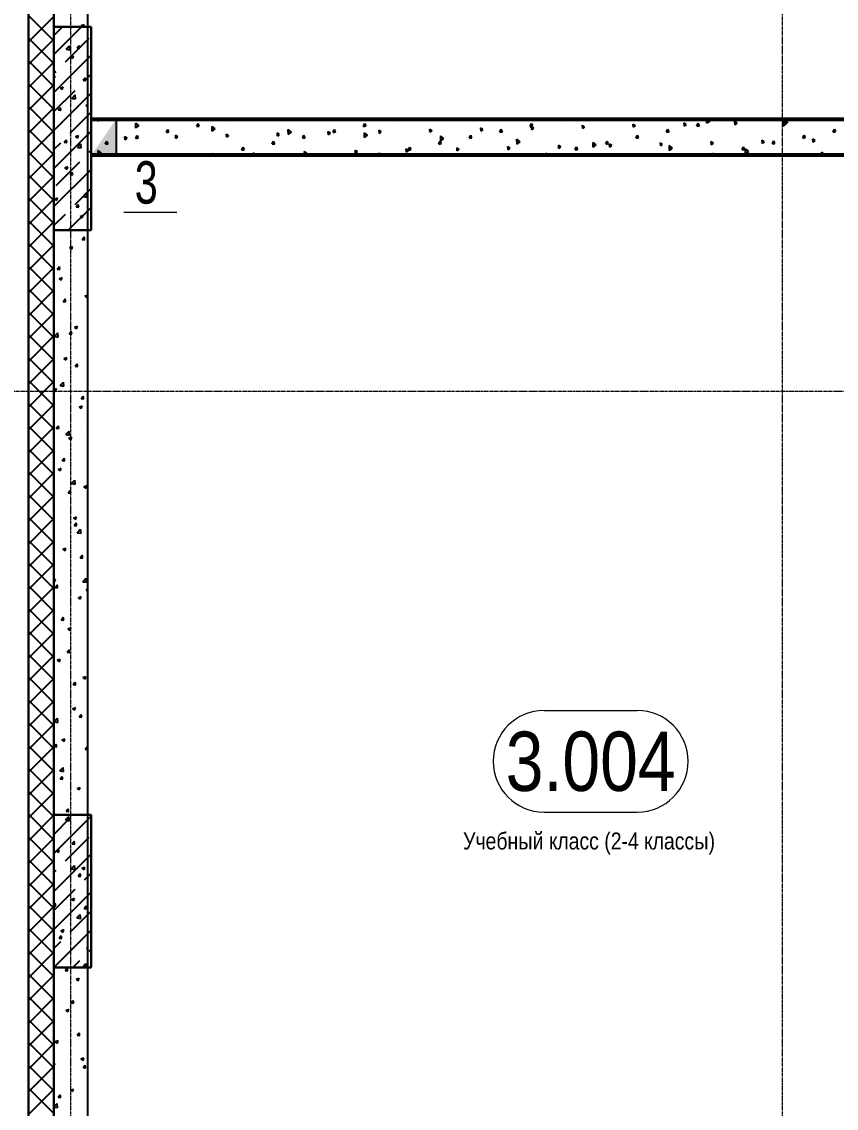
# Model space of a CAD drawing. Header units: millimetres. Extents: x -231292 to 573618, y -153144 to 564035.
# Drawn here: x 8613 to 13421, y 190135 to 196547 of the extents above; entities that cross this region are included whole.
import ezdxf
from ezdxf.enums import TextEntityAlignment as Align

# ---------------------------------------------------------------- set-up
doc = ezdxf.new("R2010")
doc.units = ezdxf.units.MM
doc.linetypes.add('CENTER2', pattern=[28.575, 19.05, -3.175, 3.175, -3.175])
doc.linetypes.add('HIDDEN2', pattern=[4.7625, 3.175, -1.5875])
doc.layers.get('0').update_dxf_attribs({"color": 250})
doc.layers.get('Defpoints').update_dxf_attribs({"color": 250})
for name, color, linetype, lineweight in [('АР_Area', 250, 'Continuous', 5), ('АР_Колонны', 250, 'Continuous', 35), ('АР_Отв. марка', 250, 'Continuous', 9), ('АР_Стены ЖБ', 250, 'Continuous', 35), ('АР_Стены ПЕНОблок', 250, 'Continuous', 20), ('АР_Тонкая', 250, 'Continuous', 5), ('АР_Утеплитель', 250, 'Continuous', 0), ('АР_Штриховка', 250, 'Continuous', 0), ('ОВ_Отопление', 250, 'Continuous', 0), ('РД_Оси_100', 250, 'Continuous', 0)]:
    doc.layers.add(name, color=color, linetype=linetype, lineweight=lineweight)
doc.styles.add('Arial0', font='arial.ttf')
doc.styles.add('style1', font='ARIALN.TTF')

# ---------------------------------------------------------------- blocks, each defined once
blk = doc.blocks.new('MOK-МаркаПом_овал_ареал')
for p, q in [((-2.75, 3), (2.75, 3)), ((-2.75, -3), (2.75, -3))]:
    blk.add_line(p, q)
for centre, radius, start, end in [((-2.75, 0), 3, 90, 270), ((2.75, 0), 3, 270, 90), ((-3.75, 0), 3.5, 0, 0.00095)]:
    blk.add_arc(centre, radius, start, end)
at = {"color": 0, "style": 'style1'}
blk.add_attdef('АР-ПОМЕЩЕНИЕ:НОМЕР', text='', height=3.5, dxfattribs=at).set_placement((0, 0), align=Align.MIDDLE)
at = {"layer": 'Defpoints', "color": 2, "style": 'style1'}
blk.add_attdef('АР-ПОМЕЩЕНИЕ:НАИМЕНОВАНИЕ', text='', height=1, dxfattribs=at).set_placement((-0.094, -4.814), align=Align.MIDDLE)
blk = doc.blocks.new('MOK-МаркаПроема инж.')
blk.add_line((-1.328, -1.754), (1.802, -1.754))
at = {"color": 0, "style": 'Arial0', "width": 0.7}
blk.add_attdef('АР-ПРОЕМ:Коробка', text='', height=2.5, dxfattribs=at).set_placement((0, 0), align=Align.MIDDLE)
blk = doc.blocks.new('оси_рен')
at = {"layer": 'РД_Оси_100', "color": 251, "linetype": 'CENTER2', "true_color": 0x636466}
for p, q in [((1195652.916, 135558.25), (1195652.916, 223268.25)), ((1199852.916, 135558.25), (1199852.916, 223268.25)), ((1189697.958, 143713.25), (1225207.916, 143713.25))]:
    blk.add_line(p, q, dxfattribs=at)

msp = doc.modelspace()

# ---------------------------------------------------------------- hatches: boundary and pattern name
at = {"layer": 'ОВ_Отопление', "linetype": 'Continuous', "lineweight": 25, "true_color": 0x000000}
for points in [[(9173.243, 195756.253), (9173.243, 195976.253), (9098.243, 195866.253)], [(9023.243, 195756.253), (9173.243, 195756.253), (9098.243, 195866.253)]]:
    msp.add_hatch(color=18, dxfattribs=at).paths.add_polyline_path(points, flags=0)

# ---------------------------------------------------------------- linework, layer by layer
at = {"layer": 'АР_Колонны', "color": 18, "linetype": 'HIDDEN2', "lineweight": 25, "true_color": 0x000000}
for p, q in [((8803.243, 196516.253), (9023.243, 196516.253)), ((8803.243, 195316.253), (8803.243, 196516.253)), ((9023.243, 196516.253), (9023.243, 195316.253)), ((9023.243, 195316.253), (8803.243, 195316.253)), ((8803.243, 191866.253), (9023.243, 191866.253)), ((8803.243, 190966.253), (8803.243, 191866.253)), ((9023.243, 191866.253), (9023.243, 190966.253)), ((9023.243, 190966.253), (8803.243, 190966.253))]:
    msp.add_line(p, q, dxfattribs=at)
at = {"layer": 'АР_Колонны', "color": 18, "linetype": 'Continuous', "lineweight": 25, "true_color": 0x000000}
for p, q in [((9023.243, 196516.253), (8803.243, 196516.253)), ((8803.243, 196516.253), (8803.243, 195316.253)), ((9023.243, 196516.253), (8803.243, 196516.253)), ((8803.243, 196516.253), (8803.243, 195316.253)), ((9023.243, 195316.253), (9023.243, 196516.253)), ((9023.243, 195316.253), (9023.243, 196516.253)), ((8803.243, 195316.253), (9023.243, 195316.253)), ((8803.243, 195316.253), (9023.243, 195316.253)), ((9023.243, 191866.253), (8803.243, 191866.253)), ((8803.243, 191866.253), (8803.243, 190966.253)), ((9023.243, 191866.253), (8803.243, 191866.253)), ((8803.243, 191866.253), (8803.243, 190966.253)), ((9023.243, 190966.253), (9023.243, 191866.253)), ((9023.243, 190966.253), (9023.243, 191866.253)), ((8803.243, 190966.253), (9023.243, 190966.253)), ((8803.243, 190966.253), (9023.243, 190966.253))]:
    msp.add_line(p, q, dxfattribs=at)
at = {"layer": 'АР_Стены ЖБ', "color": 18, "linetype": 'Continuous', "lineweight": 25, "true_color": 0x000000}
for p, q in [((9023.243, 196516.253), (8803.243, 196516.253)), ((8803.243, 196516.253), (8803.243, 195316.253)), ((9023.243, 195316.253), (9023.243, 196516.253)), ((8803.243, 195316.253), (9023.243, 195316.253)), ((9023.243, 191866.253), (8803.243, 191866.253)), ((8803.243, 191866.253), (8803.243, 190966.253)), ((9023.243, 190966.253), (9023.243, 191866.253)), ((8803.243, 190966.253), (9023.243, 190966.253))]:
    msp.add_line(p, q, dxfattribs=at)
at = {"layer": 'АР_Стены ПЕНОблок', "color": 18, "linetype": 'Continuous', "lineweight": 25, "true_color": 0x000000}
for p, q in [((8803.243, 263866.253), (8803.243, 187666.253)), ((9003.243, 187666.253), (9003.243, 263866.253)), ((15603.243, 195966.253), (9023.243, 195966.253)), ((9023.243, 195966.253), (9023.243, 195766.253)), ((9023.243, 195766.253), (15603.243, 195766.253))]:
    msp.add_line(p, q, dxfattribs=at)
at = {"layer": 'АР_Тонкая', "color": 18, "linetype": 'Continuous', "lineweight": 25, "true_color": 0x000000}
for p, q in [((8653.243, 187666.253), (8653.243, 263866.253)), ((15603.243, 195976.253), (9023.243, 195976.253)), ((9023.243, 195976.253), (9023.243, 195966.253)), ((9023.243, 195966.253), (15603.243, 195966.253)), ((15603.243, 195766.253), (9023.243, 195766.253)), ((9023.243, 195766.253), (9023.243, 195756.253)), ((9023.243, 195756.253), (15603.243, 195756.253))]:
    msp.add_line(p, q, dxfattribs=at)
at = {"layer": 'АР_Утеплитель', "color": 18, "linetype": 'Continuous', "lineweight": 25, "true_color": 0x000000}
for p, q in [((8653.243, 263866.253), (8653.243, 187666.253)), ((8803.243, 187666.253), (8803.243, 263866.253))]:
    msp.add_line(p, q, dxfattribs=at)
at = {"layer": 'АР_Штриховка', "color": 18, "linetype": 'Continuous', "lineweight": 25, "true_color": 0x000000}
for p, q in [((8803.243, 196434.814), (8653.243, 196584.814)), ((8653.243, 196428.527), (8803.243, 196578.527)), ((8963.715, 196524.118), (8981.5, 196530.945)), ((8976.273, 196515.412), (8981.423, 196530.761)), ((8803.243, 196354.021), (8965.475, 196516.253)), ((8803.243, 196466.274), (8853.222, 196516.253)), ((8963.632, 196523.935), (8976.267, 196515.413)), ((8803.243, 196300.11), (8653.243, 196450.11)), ((8653.243, 196293.823), (8803.243, 196443.823)), ((8871.703, 196310.228), (9012.02, 196450.544)), ((8874.932, 196384.411), (8894.716, 196405.03)), ((8897.481, 196380.902), (8894.675, 196405.025)), ((8941.026, 196393.151), (8953.271, 196407.744)), ((8955.975, 196391.77), (8953.038, 196407.691)), ((8803.243, 196129.514), (9023.243, 196349.514)), ((8874.902, 196384.475), (8897.492, 196380.972)), ((8901.83, 196339.747), (8914.465, 196331.225)), ((8901.913, 196339.93), (8919.698, 196346.757)), ((8914.471, 196331.224), (8919.621, 196346.573)), ((8941.025, 196393.141), (8956.207, 196391.813)), ((8803.243, 196165.407), (8653.243, 196315.407)), ((8653.243, 196159.12), (8803.243, 196309.12)), ((8803.243, 196241.768), (8815.576, 196254.101)), ((8803.243, 196228.948), (8806.329, 196232.626)), ((8803.243, 196217.222), (8809.266, 196216.695)), ((8809.033, 196216.652), (8806.097, 196232.574)), ((8976.269, 196202.094), (8988.514, 196216.687)), ((8983.956, 196197.974), (9023.243, 196237.261)), ((8991.218, 196200.713), (8988.281, 196216.634)), ((8803.243, 196030.703), (8653.243, 196180.703)), ((8653.243, 196024.416), (8803.243, 196174.416)), ((8803.243, 196017.261), (8927.83, 196141.848)), ((8840.028, 196155.559), (8852.663, 196147.037)), ((8840.111, 196155.742), (8857.896, 196162.569)), ((8852.669, 196147.036), (8857.819, 196162.385)), ((8976.268, 196202.084), (8991.45, 196200.756)), ((8803.243, 195905.008), (9023.243, 196125.008)), ((8908.577, 196095.007), (8931.167, 196091.504)), ((8908.607, 196094.942), (8928.391, 196115.561)), ((8931.156, 196091.434), (8928.349, 196115.556)), ((8803.243, 195895.999), (8653.243, 196045.999)), ((8653.243, 195889.712), (8803.243, 196039.712)), ((8829.327, 196026.967), (8844.509, 196025.638)), ((8829.328, 196026.976), (8841.573, 196041.57)), ((8844.276, 196025.595), (8841.339, 196041.517)), ((8899.766, 195889.278), (9023.243, 196012.755)), ((8991.643, 196053.294), (9003.243, 196045.47)), ((8991.725, 196053.477), (9003.243, 196057.898)), ((9063.664, 195960.691), (9063.178, 195966.253)), ((9063.671, 195960.683), (9070.309, 195966.253)), ((9305.585, 195933.306), (9286.543, 195948.379)), ((9287.249, 195919.956), (9286.659, 195948.525)), ((9826.106, 195963.568), (9827.302, 195966.253)), ((9826.137, 195963.485), (9840.378, 195966.253)), ((10810.246, 195964.102), (10811.204, 195966.253)), ((10810.277, 195964.019), (10821.768, 195966.253)), ((11794.386, 195964.636), (11795.106, 195966.253)), ((11794.417, 195964.554), (11803.157, 195966.253)), ((12536.138, 195940.762), (12522.803, 195949.944)), ((12524.927, 195931.657), (12523.267, 195950.635)), ((12658.009, 195949.47), (12657.662, 195966.253)), ((12657.703, 195949.58), (12676.154, 195963.076)), ((12676.343, 195962.817), (12672.003, 195966.253)), ((12778.526, 195965.171), (12779.008, 195966.253)), ((12778.557, 195965.089), (12784.547, 195966.253)), ((12836.251, 195948.138), (12822.916, 195957.32)), ((12825.04, 195939.034), (12823.38, 195958.011)), ((12825.047, 195939.026), (12836.721, 195948.822)), ((13126.249, 195943.897), (13107.208, 195958.97)), ((13107.916, 195930.55), (13107.326, 195959.119)), ((13136.363, 195955.514), (13123.028, 195964.695)), ((13125.153, 195946.411), (13123.493, 195965.388)), ((13125.16, 195946.403), (13136.834, 195956.199)), ((8803.243, 195761.295), (8653.243, 195911.295)), ((8653.243, 195755.008), (8803.243, 195905.008)), ((8803.243, 195680.502), (9023.243, 195900.502)), ((9286.948, 195920.064), (9305.399, 195933.56)), ((9467.066, 195893.777), (9474.815, 195911.18)), ((9467.097, 195893.695), (9482.057, 195896.603)), ((9482.044, 195896.597), (9474.833, 195911.092)), ((9646.586, 195928.672), (9654.335, 195946.076)), ((9646.617, 195928.59), (9661.577, 195931.498)), ((9661.564, 195931.492), (9654.353, 195945.988)), ((9755.491, 195914.386), (9736.45, 195929.458)), ((9737.156, 195901.036), (9736.566, 195929.605)), ((9736.854, 195901.144), (9755.305, 195914.64)), ((9823.909, 195865.267), (9822.249, 195884.245)), ((10135.238, 195881.757), (10121.904, 195890.938)), ((10124.022, 195872.644), (10122.362, 195891.622)), ((10205.398, 195895.465), (10186.357, 195910.538)), ((10187.063, 195882.116), (10186.473, 195910.685)), ((10186.761, 195882.225), (10205.212, 195895.721)), ((10435.351, 195889.132), (10422.016, 195898.314)), ((10424.135, 195880.021), (10422.475, 195898.998)), ((10424.142, 195880.013), (10435.816, 195889.809)), ((10451.206, 195894.312), (10458.955, 195911.715)), ((10451.237, 195894.229), (10466.197, 195897.137)), ((10466.184, 195897.132), (10458.972, 195911.627)), ((10630.726, 195929.207), (10638.474, 195946.61)), ((10630.757, 195929.124), (10645.717, 195932.032)), ((10655.305, 195876.545), (10636.264, 195891.618)), ((10636.971, 195863.196), (10636.38, 195891.765)), ((10645.704, 195932.027), (10638.492, 195946.522)), ((10735.463, 195896.508), (10722.128, 195905.69)), ((10724.248, 195887.397), (10722.588, 195906.375)), ((10724.255, 195887.389), (10735.929, 195897.186)), ((11035.576, 195903.884), (11022.241, 195913.065)), ((11024.361, 195894.774), (11022.701, 195913.751)), ((11024.368, 195894.766), (11036.042, 195904.562)), ((11335.688, 195911.26), (11322.353, 195920.441)), ((11324.474, 195902.151), (11322.814, 195921.128)), ((11324.481, 195902.143), (11336.156, 195911.939)), ((11435.346, 195894.846), (11443.094, 195912.249)), ((11435.377, 195894.764), (11450.337, 195897.672)), ((11450.324, 195897.666), (11443.112, 195912.161)), ((11614.866, 195929.741), (11622.614, 195947.144)), ((11614.897, 195929.659), (11629.857, 195932.567)), ((11635.801, 195918.635), (11622.466, 195927.817)), ((11629.844, 195932.561), (11622.632, 195947.057)), ((11624.588, 195909.527), (11622.927, 195928.505)), ((11624.594, 195909.519), (11636.269, 195919.315)), ((11935.913, 195926.011), (11922.578, 195935.192)), ((11924.701, 195916.904), (11923.04, 195935.881)), ((11924.707, 195916.896), (11936.382, 195926.692)), ((12236.026, 195933.387), (12222.691, 195942.568)), ((12224.814, 195924.281), (12223.153, 195943.258)), ((12224.82, 195924.273), (12236.495, 195934.069)), ((12419.486, 195895.381), (12427.234, 195912.784)), ((12419.517, 195895.298), (12434.477, 195898.206)), ((12434.464, 195898.201), (12427.252, 195912.696)), ((12524.934, 195931.649), (12536.608, 195941.445)), ((12599.006, 195930.276), (12606.754, 195947.679)), ((12599.037, 195930.193), (12613.997, 195933.101)), ((12613.984, 195933.096), (12606.772, 195947.591)), ((13107.609, 195930.66), (13126.06, 195944.156)), ((13403.626, 195895.915), (13411.374, 195913.318)), ((13403.657, 195895.833), (13418.617, 195898.741)), ((13418.603, 195898.735), (13411.392, 195913.23)), ((8803.243, 195792.755), (8843.64, 195833.152)), ((8864.57, 195835.91), (8879.752, 195834.582)), ((8864.571, 195835.92), (8876.816, 195850.513)), ((8879.519, 195834.538), (8876.582, 195850.46)), ((8929.841, 195869.106), (8942.475, 195860.584)), ((8929.923, 195869.288), (8947.708, 195876.115)), ((8942.282, 195805.474), (8962.066, 195826.093)), ((8942.481, 195860.583), (8947.631, 195875.932)), ((8964.83, 195801.965), (8962.024, 195826.088)), ((9108.026, 195823.987), (9115.775, 195841.39)), ((9108.057, 195823.904), (9123.017, 195826.812)), ((9123.004, 195826.807), (9115.793, 195841.302)), ((9234.901, 195859.63), (9221.566, 195868.811)), ((9223.683, 195850.514), (9222.022, 195869.492)), ((9223.689, 195850.506), (9235.364, 195860.302)), ((9287.546, 195858.882), (9295.295, 195876.285)), ((9287.577, 195858.799), (9302.537, 195861.707)), ((9302.524, 195861.702), (9295.313, 195876.197)), ((9535.013, 195867.005), (9521.679, 195876.187)), ((9523.796, 195857.891), (9522.136, 195876.868)), ((9523.802, 195857.883), (9535.477, 195867.679)), ((9835.126, 195874.381), (9821.791, 195883.562)), ((9823.916, 195865.26), (9835.59, 195875.056)), ((10092.166, 195824.521), (10099.915, 195841.924)), ((10092.197, 195824.439), (10107.157, 195827.347)), ((10107.144, 195827.342), (10099.933, 195841.837)), ((10124.029, 195872.636), (10135.703, 195882.432)), ((10271.686, 195859.417), (10279.435, 195876.82)), ((10271.717, 195859.334), (10286.677, 195862.242)), ((10286.664, 195862.237), (10279.452, 195876.732)), ((10636.667, 195863.305), (10655.118, 195876.801)), ((11076.306, 195825.056), (11084.054, 195842.459)), ((11076.337, 195824.973), (11091.297, 195827.881)), ((11091.284, 195827.876), (11084.072, 195842.371)), ((11105.212, 195857.625), (11086.171, 195872.698)), ((11086.878, 195844.276), (11086.287, 195872.845)), ((11086.574, 195844.385), (11105.024, 195857.881)), ((11255.826, 195859.951), (11263.574, 195877.354)), ((11255.857, 195859.869), (11270.817, 195862.776)), ((11270.804, 195862.771), (11263.592, 195877.266)), ((11555.119, 195838.705), (11536.077, 195853.777)), ((11536.785, 195825.356), (11536.194, 195853.925)), ((11536.48, 195825.465), (11554.931, 195838.962)), ((12005.026, 195819.784), (11985.984, 195834.857)), ((11986.692, 195806.436), (11986.101, 195835.005)), ((11986.387, 195806.546), (12004.837, 195820.042)), ((12060.446, 195825.59), (12068.194, 195842.993)), ((12060.477, 195825.508), (12075.437, 195828.416)), ((12075.424, 195828.411), (12068.212, 195842.906)), ((12095.931, 195815.834), (12082.596, 195825.015)), ((12084.719, 195806.727), (12083.059, 195825.705)), ((12239.966, 195860.485), (12247.714, 195877.888)), ((12239.997, 195860.403), (12254.957, 195863.311)), ((12254.944, 195863.306), (12247.732, 195877.801)), ((12396.044, 195823.21), (12382.709, 195832.391)), ((12384.832, 195814.104), (12383.172, 195833.081)), ((12384.839, 195814.096), (12396.513, 195823.892)), ((12696.156, 195830.585), (12682.821, 195839.767)), ((12684.945, 195821.48), (12683.285, 195840.458)), ((12684.952, 195821.473), (12696.626, 195831.269)), ((12996.269, 195837.961), (12982.934, 195847.142)), ((12985.058, 195828.857), (12983.398, 195847.835)), ((12985.065, 195828.849), (12996.74, 195838.645)), ((13044.586, 195826.125), (13052.334, 195843.528)), ((13044.617, 195826.042), (13059.577, 195828.95)), ((13059.563, 195828.945), (13052.352, 195843.44)), ((13224.106, 195861.02), (13231.854, 195878.423)), ((13224.137, 195860.938), (13239.097, 195863.846)), ((13239.083, 195863.84), (13231.872, 195878.335)), ((13296.381, 195845.337), (13283.046, 195854.518)), ((13285.172, 195836.234), (13283.511, 195855.211)), ((13285.178, 195836.226), (13296.853, 195846.022)), ((8803.243, 195626.591), (8653.243, 195776.591)), ((8653.243, 195620.304), (8803.243, 195770.304)), ((8942.251, 195805.539), (8964.841, 195802.035)), ((9012.02, 195777.025), (9023.243, 195788.248)), ((9084.174, 195771.353), (9065.133, 195786.425)), ((9065.668, 195766.253), (9065.248, 195786.571)), ((9076.67, 195766.253), (9083.989, 195771.607)), ((9516.622, 195766.253), (9515.04, 195767.505)), ((9515.184, 195766.253), (9515.156, 195767.651)), ((9682.192, 195766.253), (9682.154, 195766.691)), ((9738.256, 195766.253), (9740.875, 195772.134)), ((9743.775, 195766.253), (9740.893, 195772.046)), ((9912.646, 195789.626), (9920.395, 195807.029)), ((9912.677, 195789.544), (9927.637, 195792.452)), ((9927.624, 195792.446), (9920.413, 195806.941)), ((9992.168, 195766.253), (9981.809, 195773.385)), ((9982.951, 195766.253), (9982.267, 195774.068)), ((10295.257, 195771.58), (10281.922, 195780.761)), ((10283.709, 195766.253), (10282.38, 195781.445)), ((10288.568, 195766.253), (10295.722, 195772.256)), ((10595.369, 195778.955), (10582.034, 195788.137)), ((10584.154, 195769.844), (10582.493, 195788.821)), ((10584.16, 195769.836), (10595.835, 195779.632)), ((10722.158, 195766.253), (10725.014, 195772.669)), ((10728.181, 195766.253), (10725.032, 195772.581)), ((10895.481, 195786.331), (10882.147, 195795.512)), ((10884.267, 195777.221), (10882.606, 195796.198)), ((10884.273, 195777.213), (10895.948, 195787.009)), ((10896.786, 195790.161), (10904.534, 195807.564)), ((10896.817, 195790.078), (10911.777, 195792.986)), ((10911.764, 195792.981), (10904.552, 195807.476)), ((11195.594, 195793.707), (11182.259, 195802.888)), ((11184.38, 195784.597), (11182.72, 195803.575)), ((11184.386, 195784.589), (11196.061, 195794.385)), ((11495.706, 195801.082), (11482.372, 195810.264)), ((11484.493, 195791.974), (11482.833, 195810.951)), ((11484.5, 195791.966), (11496.174, 195801.762)), ((11706.06, 195766.253), (11709.154, 195773.203)), ((11712.586, 195766.253), (11709.172, 195773.115)), ((11795.819, 195808.458), (11782.484, 195817.64)), ((11784.606, 195799.351), (11782.946, 195818.328)), ((11784.613, 195799.343), (11796.287, 195809.139)), ((11880.926, 195790.695), (11888.674, 195808.098)), ((11880.957, 195790.613), (11895.917, 195793.521)), ((11895.904, 195793.515), (11888.692, 195808.011)), ((12084.726, 195806.719), (12096.4, 195816.515)), ((12454.933, 195800.864), (12435.891, 195815.937)), ((12436.599, 195787.516), (12436.008, 195816.085)), ((12436.293, 195787.626), (12454.744, 195801.122)), ((12689.962, 195766.253), (12693.294, 195773.737)), ((12696.992, 195766.253), (12693.312, 195773.65)), ((12865.066, 195791.229), (12872.814, 195808.633)), ((12865.097, 195791.147), (12880.057, 195794.055)), ((12880.043, 195794.05), (12872.832, 195808.545)), ((12904.839, 195781.944), (12885.798, 195797.017)), ((12886.506, 195768.596), (12885.916, 195797.165)), ((12886.199, 195768.706), (12904.65, 195782.202)), ((13350.667, 195766.253), (13335.705, 195778.096)), ((13336.071, 195766.253), (13335.823, 195778.245)), ((8815.576, 195580.582), (8955.893, 195720.898)), ((8868.121, 195685.1), (8885.906, 195691.927)), ((8880.679, 195676.395), (8885.829, 195691.744)), ((8803.243, 195491.887), (8653.243, 195641.887)), ((8653.243, 195485.6), (8803.243, 195635.6)), ((8803.243, 195455.995), (9023.243, 195675.995)), ((8868.039, 195684.918), (8880.673, 195676.396)), ((8899.814, 195644.853), (8914.996, 195643.525)), ((8899.815, 195644.863), (8912.06, 195659.456)), ((8914.762, 195643.481), (8911.825, 195659.403)), ((8927.83, 195468.329), (9023.243, 195563.742)), ((8803.243, 195357.183), (8653.243, 195507.183)), ((8653.243, 195350.897), (8803.243, 195500.897)), ((8806.237, 195500.73), (8818.871, 195492.208)), ((8806.319, 195500.912), (8824.104, 195507.739)), ((8818.877, 195492.207), (8824.027, 195507.556)), ((8975.926, 195516.071), (8998.516, 195512.567)), ((8975.957, 195516.005), (8995.741, 195536.624)), ((8998.505, 195512.497), (8995.699, 195536.619)), ((8888.007, 195316.253), (9023.243, 195451.489)), ((8935.057, 195453.796), (8950.239, 195452.468)), ((8935.058, 195453.806), (8947.303, 195468.399)), ((8950.005, 195452.424), (8947.068, 195468.346)), ((8803.243, 195222.48), (8653.243, 195372.48)), ((8803.243, 195343.742), (8871.703, 195412.202)), ((8957.851, 195398.465), (8970.486, 195389.943)), ((8957.934, 195398.647), (8975.718, 195405.474)), ((8970.491, 195389.942), (8975.642, 195405.291)), ((8653.243, 195216.193), (8803.243, 195366.193)), ((8803.243, 195277.355), (8803.298, 195277.35)), ((8970.301, 195262.749), (8982.547, 195277.342)), ((8970.301, 195262.739), (8985.483, 195261.411)), ((8985.248, 195261.367), (8982.311, 195277.289)), ((8803.243, 195087.776), (8653.243, 195237.776)), ((8653.243, 195081.489), (8803.243, 195231.489)), ((8896.049, 195214.277), (8908.684, 195205.755)), ((8896.131, 195214.459), (8913.916, 195221.286)), ((8908.689, 195205.754), (8913.84, 195221.103)), ((8803.243, 194953.072), (8653.243, 195103.072)), ((8653.243, 194946.785), (8803.243, 195096.785)), ((8823.359, 195087.622), (8838.541, 195086.293)), ((8823.36, 195087.631), (8835.605, 195102.224)), ((8838.306, 195086.25), (8835.37, 195102.171)), ((8834.247, 195030.089), (8846.882, 195021.567)), ((8834.329, 195030.271), (8852.114, 195037.098)), ((8846.887, 195021.566), (8852.037, 195036.915)), ((8803.243, 194818.368), (8653.243, 194968.368)), ((8653.243, 194812.081), (8803.243, 194962.081)), ((8985.861, 194927.824), (8998.496, 194919.302)), ((8985.944, 194928.006), (9003.243, 194934.646)), ((8998.502, 194919.301), (9003.243, 194933.431)), ((8858.603, 194896.565), (8873.785, 194895.236)), ((8858.604, 194896.574), (8870.849, 194911.168)), ((8873.549, 194895.193), (8870.612, 194911.114)), ((8803.243, 194683.664), (8653.243, 194833.664)), ((8653.243, 194677.377), (8803.243, 194827.377)), ((8924.059, 194743.636), (8936.694, 194735.114)), ((8924.142, 194743.818), (8941.926, 194750.644)), ((8936.7, 194735.113), (8941.85, 194750.462)), ((8803.243, 194548.96), (8653.243, 194698.96)), ((8653.243, 194542.673), (8803.243, 194692.673)), ((8805.872, 194689.708), (8828.461, 194686.205)), ((8805.903, 194689.642), (8825.686, 194710.261)), ((8828.45, 194686.134), (8825.644, 194710.256)), ((8893.846, 194705.508), (8909.028, 194704.18)), ((8893.847, 194705.518), (8906.092, 194720.111)), ((8908.792, 194704.136), (8905.855, 194720.057)), ((8803.243, 194414.257), (8653.243, 194564.257)), ((8653.243, 194407.97), (8803.243, 194557.97)), ((8862.257, 194559.448), (8874.892, 194550.926)), ((8862.34, 194559.629), (8880.124, 194566.456)), ((8874.898, 194550.925), (8880.048, 194566.274)), ((8929.09, 194514.451), (8944.272, 194513.123)), ((8929.091, 194514.461), (8941.336, 194529.054)), ((8944.035, 194513.079), (8941.098, 194529)), ((8803.243, 194279.553), (8653.243, 194429.553)), ((8653.243, 194273.266), (8803.243, 194423.266)), ((8839.578, 194400.174), (8859.361, 194420.793)), ((8862.125, 194396.665), (8859.319, 194420.788)), ((8803.243, 194376.48), (8818.322, 194382.268)), ((8803.243, 194373.38), (8813.09, 194366.738)), ((8813.096, 194366.737), (8818.246, 194382.086)), ((8839.546, 194400.24), (8862.136, 194396.737)), ((8803.243, 194144.849), (8653.243, 194294.849)), ((8653.243, 194138.562), (8803.243, 194288.562)), ((8964.333, 194323.394), (8979.515, 194322.066)), ((8964.334, 194323.404), (8976.579, 194337.997)), ((8979.278, 194322.022), (8976.341, 194337.943)), ((8952.07, 194272.995), (8964.704, 194264.473)), ((8952.152, 194273.176), (8969.937, 194280.003)), ((8964.71, 194264.472), (8969.86, 194279.821)), ((8803.243, 194010.145), (8653.243, 194160.145)), ((8653.243, 194003.858), (8803.243, 194153.858)), ((8817.393, 194148.286), (8829.638, 194162.879)), ((8832.337, 194146.904), (8829.4, 194162.826)), ((8817.392, 194148.276), (8832.574, 194146.948)), ((8873.221, 194110.772), (8895.811, 194107.269)), ((8873.253, 194110.705), (8893.036, 194131.324)), ((8890.268, 194088.807), (8902.902, 194080.285)), ((8890.35, 194088.988), (8908.134, 194095.815)), ((8895.8, 194107.197), (8892.994, 194131.319)), ((8902.908, 194080.284), (8908.058, 194095.633)), ((8999.576, 194132.337), (9003.243, 194132.017)), ((8999.577, 194132.347), (9003.243, 194136.716)), ((8803.243, 193875.441), (8653.243, 194025.441)), ((8653.243, 193869.154), (8803.243, 194019.154)), ((8852.636, 193957.229), (8864.881, 193971.822)), ((8867.58, 193955.847), (8864.643, 193971.769)), ((8828.466, 193904.619), (8841.1, 193896.097)), ((8828.548, 193904.8), (8846.332, 193911.627)), ((8841.106, 193896.096), (8846.256, 193911.445)), ((8852.635, 193957.22), (8867.817, 193955.891)), ((8803.243, 193740.737), (8653.243, 193890.737)), ((8653.243, 193734.45), (8803.243, 193884.45)), ((8906.927, 193821.237), (8926.711, 193841.856)), ((8929.475, 193817.728), (8926.668, 193841.851)), ((8887.88, 193766.173), (8900.125, 193780.766)), ((8902.822, 193764.79), (8899.886, 193780.712)), ((8906.896, 193821.304), (8929.486, 193817.801)), ((8980.08, 193802.354), (8992.715, 193793.832)), ((8980.162, 193802.535), (8997.947, 193809.362)), ((8992.72, 193793.83), (8997.87, 193809.179)), ((8803.243, 193606.034), (8653.243, 193756.034)), ((8653.243, 193599.747), (8803.243, 193749.747)), ((8887.879, 193766.163), (8903.061, 193764.834)), ((8803.243, 193471.33), (8653.243, 193621.33)), ((8653.243, 193465.043), (8803.243, 193615.043)), ((8918.278, 193618.166), (8930.913, 193609.644)), ((8918.36, 193618.347), (8936.145, 193625.173)), ((8923.123, 193575.116), (8935.368, 193589.709)), ((8930.918, 193609.642), (8936.068, 193624.991)), ((8938.065, 193573.733), (8935.128, 193589.655)), ((8923.122, 193575.106), (8938.304, 193573.778)), ((8940.571, 193531.836), (8963.16, 193528.332)), ((8940.602, 193531.768), (8960.386, 193552.387)), ((8963.149, 193528.26), (8960.343, 193552.382)), ((8803.243, 193336.626), (8653.243, 193486.626)), ((8653.243, 193330.339), (8803.243, 193480.339)), ((8856.476, 193433.978), (8869.111, 193425.456)), ((8856.558, 193434.158), (8874.343, 193440.985)), ((8869.116, 193425.455), (8874.266, 193440.804)), ((8958.366, 193384.059), (8970.611, 193398.652)), ((8958.366, 193384.049), (8973.548, 193382.721)), ((8973.308, 193382.676), (8970.371, 193398.598)), ((8803.243, 193201.922), (8653.243, 193351.922)), ((8653.243, 193195.635), (8803.243, 193345.635)), ((8803.243, 193253.228), (8812.541, 193256.797)), ((8807.314, 193241.267), (8812.464, 193256.616)), ((8974.277, 193242.3), (8994.061, 193262.919)), ((8996.824, 193238.792), (8994.018, 193262.914)), ((8803.243, 193067.218), (8653.243, 193217.218)), ((8653.243, 193060.931), (8803.243, 193210.931)), ((8803.243, 193244.01), (8807.309, 193241.268)), ((8811.424, 193208.931), (8826.606, 193207.603)), ((8811.425, 193208.941), (8823.67, 193223.534)), ((8826.367, 193207.559), (8823.43, 193223.48)), ((8974.245, 193242.368), (8996.835, 193238.864)), ((8993.609, 193192.992), (9003.243, 193192.149)), ((8993.61, 193193.002), (9003.243, 193204.482)), ((8946.288, 193147.525), (8958.923, 193139.003)), ((8946.37, 193147.705), (8964.155, 193154.532)), ((8958.928, 193139.001), (8964.079, 193154.35)), ((8803.243, 192932.514), (8653.243, 193082.514)), ((8653.243, 192926.227), (8803.243, 193076.227)), ((8846.668, 193017.874), (8861.85, 193016.546)), ((8846.669, 193017.884), (8858.914, 193032.477)), ((8861.61, 193016.502), (8858.673, 193032.423)), ((8803.243, 192797.81), (8653.243, 192947.81)), ((8653.243, 192791.524), (8803.243, 192941.524)), ((8884.486, 192963.337), (8897.121, 192954.815)), ((8884.568, 192963.517), (8902.353, 192970.344)), ((8897.126, 192954.813), (8902.277, 192970.162)), ((8803.243, 192663.107), (8653.243, 192813.107)), ((8653.243, 192656.82), (8803.243, 192806.82)), ((8881.911, 192826.818), (8897.093, 192825.489)), ((8881.912, 192826.827), (8894.157, 192841.421)), ((8896.853, 192825.445), (8893.916, 192841.366)), ((8822.684, 192779.149), (8835.319, 192770.627)), ((8822.766, 192779.329), (8840.551, 192786.156)), ((8835.324, 192770.625), (8840.475, 192785.974)), ((8803.243, 192528.403), (8653.243, 192678.403)), ((8974.38, 192677.064), (8992.165, 192683.891)), ((8986.939, 192668.36), (8992.089, 192683.709)), ((8653.243, 192522.116), (8803.243, 192672.116)), ((8917.155, 192635.771), (8929.4, 192650.364)), ((8917.155, 192635.761), (8932.337, 192634.432)), ((8932.096, 192634.388), (8929.159, 192650.309)), ((8974.299, 192676.883), (8986.933, 192668.361)), ((8803.243, 192393.699), (8653.243, 192543.699)), ((8653.243, 192387.412), (8803.243, 192537.412)), ((8912.497, 192492.696), (8925.131, 192484.173)), ((8912.578, 192492.876), (8930.363, 192499.703)), ((8925.137, 192484.172), (8930.287, 192499.521)), ((8804.223, 192415.937), (8824.007, 192436.556)), ((8826.769, 192412.428), (8823.963, 192436.551)), ((8952.398, 192444.704), (8967.58, 192443.376)), ((8952.399, 192444.714), (8964.644, 192459.307)), ((8967.338, 192443.331), (8964.401, 192459.252)), ((8803.243, 192258.995), (8653.243, 192408.995)), ((8653.243, 192252.708), (8803.243, 192402.708)), ((8804.191, 192416.005), (8826.781, 192412.502)), ((8850.695, 192308.508), (8863.329, 192299.985)), ((8850.776, 192308.687), (8868.561, 192315.514)), ((8863.335, 192299.984), (8868.485, 192315.333)), ((8803.243, 192124.291), (8653.243, 192274.291)), ((8653.243, 192118.004), (8803.243, 192268.004)), ((8805.457, 192269.586), (8820.639, 192268.258)), ((8805.458, 192269.596), (8817.703, 192284.189)), ((8820.397, 192268.213), (8817.46, 192284.134)), ((8987.641, 192253.647), (9002.823, 192252.319)), ((8987.642, 192253.657), (8999.887, 192268.25)), ((9002.581, 192252.274), (8999.644, 192268.195)), ((9002.309, 192206.242), (9003.243, 192205.612)), ((9002.391, 192206.422), (9003.243, 192206.749)), ((8803.243, 191989.587), (8653.243, 192139.587)), ((8653.243, 191983.301), (8803.243, 192133.301)), ((8803.243, 192129.977), (8806.759, 192131.326)), ((8803.243, 192120.894), (8806.683, 192131.145)), ((8837.865, 192126.537), (8860.455, 192123.034)), ((8837.898, 192126.469), (8857.682, 192147.087)), ((8860.444, 192122.96), (8857.638, 192147.082)), ((8840.7, 192078.529), (8855.882, 192077.201)), ((8840.701, 192078.539), (8852.946, 192093.132)), ((8855.64, 192077.156), (8852.703, 192093.078)), ((8803.243, 191854.884), (8653.243, 192004.884)), ((8653.243, 191848.597), (8803.243, 191998.597)), ((8940.507, 192022.054), (8953.142, 192013.532)), ((8940.589, 192022.234), (8958.373, 192029.061)), ((8953.147, 192013.531), (8958.297, 192028.88)), ((8803.243, 191720.18), (8653.243, 191870.18)), ((8653.243, 191713.893), (8803.243, 191863.893)), ((8803.243, 191863.893), (8805.603, 191866.253)), ((8803.243, 191639.386), (9023.243, 191859.386)), ((8803.243, 191751.64), (8899.766, 191848.163)), ((8871.573, 191837), (8891.356, 191857.619)), ((8875.944, 191887.482), (8888.189, 191902.075)), ((8875.944, 191887.472), (8891.126, 191886.144)), ((8878.786, 191838.046), (8896.571, 191844.873)), ((8890.883, 191886.099), (8887.946, 191902.021)), ((8894.119, 191833.491), (8891.312, 191857.614)), ((8891.345, 191829.343), (8896.495, 191844.692)), ((8871.54, 191837.069), (8894.13, 191833.566)), ((8878.705, 191837.866), (8891.34, 191829.344)), ((8803.243, 191585.476), (8653.243, 191735.476)), ((8653.243, 191579.189), (8803.243, 191729.189)), ((8871.703, 191595.593), (9012.02, 191735.91)), ((8816.903, 191653.678), (8829.537, 191645.156)), ((8816.984, 191653.858), (8834.769, 191660.685)), ((8829.543, 191645.155), (8834.693, 191660.504)), ((8911.187, 191696.416), (8926.369, 191695.087)), ((8911.188, 191696.425), (8923.433, 191711.019)), ((8926.126, 191695.042), (8923.189, 191710.964)), ((8803.243, 191450.772), (8653.243, 191600.772)), ((8653.243, 191444.485), (8803.243, 191594.485)), ((8803.243, 191414.88), (9023.243, 191634.88)), ((8803.243, 191527.133), (8815.576, 191539.467)), ((8905.215, 191547.601), (8927.805, 191544.097)), ((8905.248, 191547.532), (8925.031, 191568.15)), ((8927.793, 191544.023), (8924.987, 191568.145)), ((8968.517, 191551.413), (8981.152, 191542.891)), ((8968.599, 191551.593), (8986.383, 191558.42)), ((8981.157, 191542.89), (8986.307, 191558.239)), ((8803.243, 191316.068), (8653.243, 191466.068)), ((8946.43, 191505.359), (8961.612, 191504.031)), ((8946.431, 191505.369), (8958.676, 191519.962)), ((8961.369, 191503.985), (8958.432, 191519.907)), ((8983.956, 191483.34), (9023.243, 191522.627)), ((8653.243, 191309.781), (8803.243, 191459.781)), ((8803.243, 191302.627), (8927.83, 191427.213)), ((8803.243, 191190.374), (9023.243, 191410.374)), ((8803.243, 191334.723), (8811.735, 191344.844)), ((8814.427, 191328.868), (8811.49, 191344.789)), ((8906.715, 191367.225), (8919.35, 191358.703)), ((8906.797, 191367.405), (8924.581, 191374.232)), ((8919.355, 191358.702), (8924.505, 191374.051)), ((8803.243, 191181.364), (8653.243, 191331.364)), ((8653.243, 191175.077), (8803.243, 191325.077)), ((8803.243, 191329.913), (8814.671, 191328.913)), ((8899.766, 191174.644), (9023.243, 191298.12)), ((8938.923, 191258.063), (8958.706, 191278.682)), ((8961.468, 191254.555), (8958.662, 191278.677)), ((8981.674, 191314.302), (8996.856, 191312.974)), ((8981.675, 191314.312), (8993.92, 191328.905)), ((8996.611, 191312.928), (8993.675, 191328.85)), ((8938.89, 191258.133), (8961.48, 191254.629)), ((8803.243, 191046.661), (8653.243, 191196.661)), ((8653.243, 191040.374), (8803.243, 191190.374)), ((8803.629, 190966.253), (9023.243, 191185.867)), ((8834.733, 191139.194), (8846.979, 191153.787)), ((8844.913, 191183.037), (8857.548, 191174.515)), ((8844.995, 191183.217), (8862.779, 191190.043)), ((8849.67, 191137.811), (8846.733, 191153.732)), ((8857.553, 191174.514), (8862.703, 191189.863)), ((8803.243, 191078.12), (8843.64, 191118.517)), ((8834.733, 191139.184), (8849.915, 191137.856)), ((8996.528, 191080.772), (9003.243, 191076.243)), ((8996.609, 191080.951), (9003.243, 191083.498)), ((8803.243, 190911.957), (8653.243, 191061.957)), ((8653.243, 190905.67), (8803.243, 191055.67)), ((9012.02, 191062.39), (9023.243, 191073.614)), ((8869.976, 190948.127), (8885.158, 190946.799)), ((8869.977, 190948.137), (8882.222, 190962.73)), ((8884.913, 190946.754), (8881.976, 190962.675)), ((8915.882, 190966.253), (8955.893, 191006.264)), ((8972.565, 190968.665), (8995.154, 190965.161)), ((8972.597, 190968.595), (8992.381, 190989.214)), ((8995.143, 190965.086), (8992.337, 190989.208)), ((8803.243, 190777.253), (8653.243, 190927.253)), ((8653.243, 190770.966), (8803.243, 190920.966)), ((8934.726, 190896.584), (8947.36, 190888.062)), ((8934.807, 190896.763), (8952.592, 190903.59)), ((8947.366, 190888.061), (8952.516, 190903.41)), ((8803.243, 190642.549), (8653.243, 190792.549)), ((8653.243, 190636.262), (8803.243, 190786.262)), ((8905.219, 190757.07), (8920.401, 190755.742)), ((8905.22, 190757.08), (8917.465, 190771.673)), ((8920.156, 190755.697), (8917.219, 190771.618)), ((8872.924, 190712.396), (8885.558, 190703.874)), ((8873.005, 190712.575), (8890.789, 190719.402)), ((8885.563, 190703.873), (8890.714, 190719.222)), ((8803.243, 190507.845), (8653.243, 190657.845)), ((8653.243, 190501.558), (8803.243, 190651.558)), ((8940.463, 190566.014), (8955.645, 190564.685)), ((8940.464, 190566.023), (8952.709, 190580.617)), ((8955.399, 190564.64), (8952.462, 190580.561)), ((8803.243, 190373.141), (8653.243, 190523.141)), ((8653.243, 190366.854), (8803.243, 190516.854)), ((8811.122, 190528.208), (8823.756, 190519.686)), ((8811.203, 190528.387), (8828.987, 190535.214)), ((8823.761, 190519.685), (8828.912, 190535.034)), ((8803.243, 190238.437), (8653.243, 190388.437)), ((8653.243, 190232.151), (8803.243, 190382.151)), ((8803.243, 190402.49), (8805.768, 190405.499)), ((8803.243, 190390.045), (8808.704, 190389.568)), ((8808.458, 190389.522), (8805.521, 190405.443)), ((8962.736, 190425.943), (8975.371, 190417.421)), ((8962.817, 190426.122), (8980.602, 190432.949)), ((8975.376, 190417.42), (8980.526, 190432.769)), ((8975.706, 190374.957), (8990.888, 190373.629)), ((8975.707, 190374.967), (8987.952, 190389.56)), ((8990.642, 190373.583), (8987.705, 190389.504)), ((8803.243, 190103.734), (8653.243, 190253.734)), ((8653.243, 190097.447), (8803.243, 190247.447)), ((8900.934, 190241.755), (8913.568, 190233.233)), ((8901.015, 190241.934), (8918.8, 190248.761)), ((8913.574, 190233.232), (8918.724, 190248.581)), ((8828.765, 190199.839), (8843.947, 190198.511)), ((8828.766, 190199.849), (8841.011, 190214.442)), ((8843.7, 190198.465), (8840.764, 190214.386)), ((8803.243, 190142.961), (8822.327, 190162.851)), ((8803.243, 190142.189), (8825.1, 190138.799)), ((8825.088, 190138.723), (8822.282, 190162.845))]:
    msp.add_line(p, q, dxfattribs=at)
at = {"layer": 'ОВ_Отопление', "color": 18, "linetype": 'Continuous', "lineweight": 25, "true_color": 0x000000}
for p, q in [((9173.243, 195976.253), (9023.243, 195976.253)), ((9023.243, 195756.253), (9023.243, 195976.253)), ((9173.243, 195756.253), (9173.243, 195976.253)), ((9173.243, 195756.253), (9023.243, 195756.253))]:
    msp.add_line(p, q, dxfattribs=at)

# ---------------------------------------------------------------- block references
at = {"rotation": 359.999868838025}
msp.add_blockref('оси_рен', (-1186750.035, 50655.808), dxfattribs=at)
at = {"layer": 'АР_Area', "color": 18, "linetype": 'Continuous', "lineweight": 15, "true_color": 0x000000, "xscale": 100, "yscale": 100, "zscale": 100}
msp.add_blockref('MOK-МаркаПом_овал_ареал', (11971.751, 192182.919), dxfattribs=at).add_auto_attribs({'АР-ПОМЕЩЕНИЕ:НОМЕР': '3.004', 'АР-ПОМЕЩЕНИЕ:НАИМЕНОВАНИЕ': 'Учебный класс (2-4 классы)'})
at = {"layer": 'АР_Отв. марка', "color": 18, "linetype": 'Continuous', "lineweight": 25, "true_color": 0x000000, "xscale": 100, "yscale": 100, "zscale": 100}
msp.add_blockref('MOK-МаркаПроема инж.', (9348.34, 195598.82, 580), dxfattribs=at).add_auto_attribs({'АР-ПРОЕМ:Коробка': '3'})

doc.saveas('drawing.dxf')
